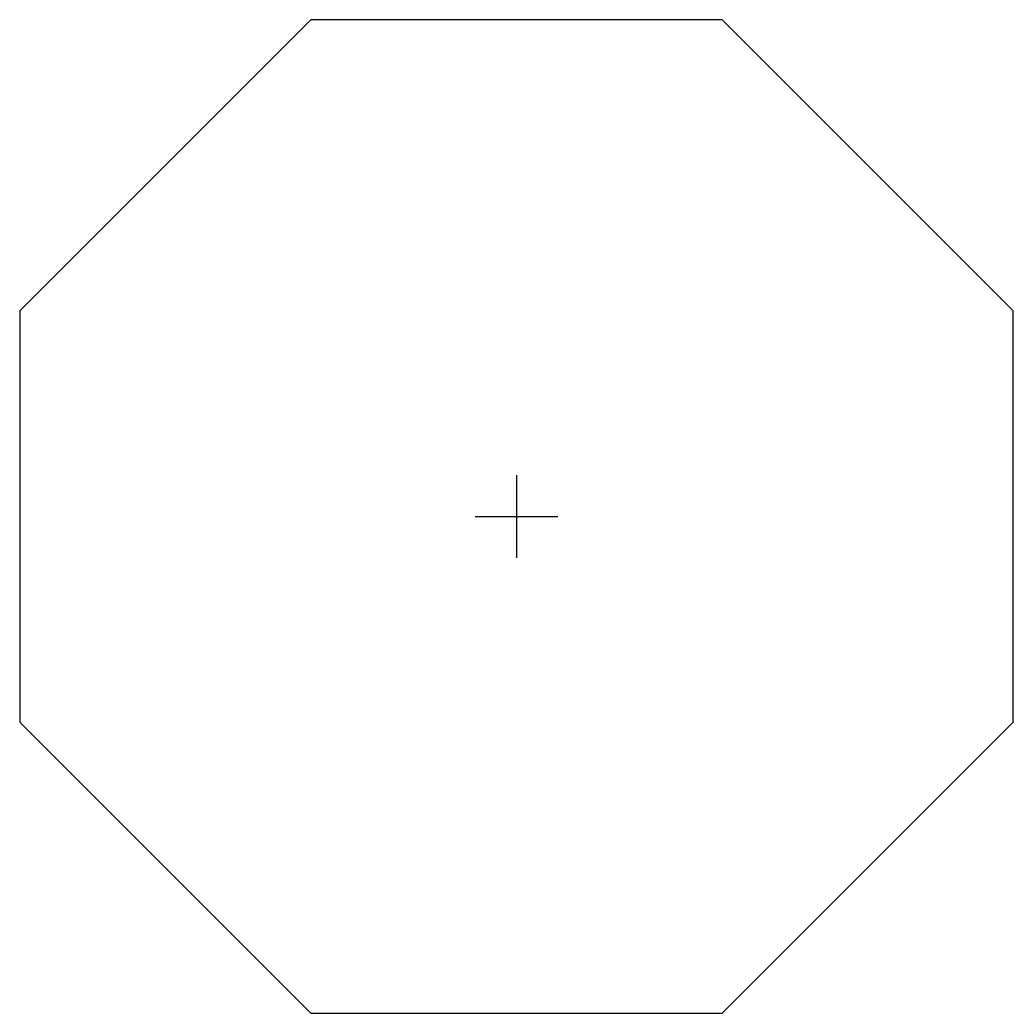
# Model space of a CAD drawing. Header units: centimetres. Extents: x -6 to 6, y -6 to 6.
import ezdxf

# ---------------------------------------------------------------- set-up
doc = ezdxf.new("R2010")
doc.units = ezdxf.units.CM
doc.layers.get('0').update_dxf_attribs({"linetype": 'CONTINUOUS'})

msp = doc.modelspace()

# ---------------------------------------------------------------- linework, layer by layer
for p, q in [((0, 0.5), (0, -0.5)), ((-0.5, 0), (0.5, 0))]:
    msp.add_line(p, q)
msp.add_lwpolyline([(-2.485, 6), (-6, 2.485), (-6, -2.485), (-2.485, -6), (2.485, -6), (6, -2.485), (6, 2.485), (2.485, 6)], close=True)

doc.saveas('drawing.dxf')
